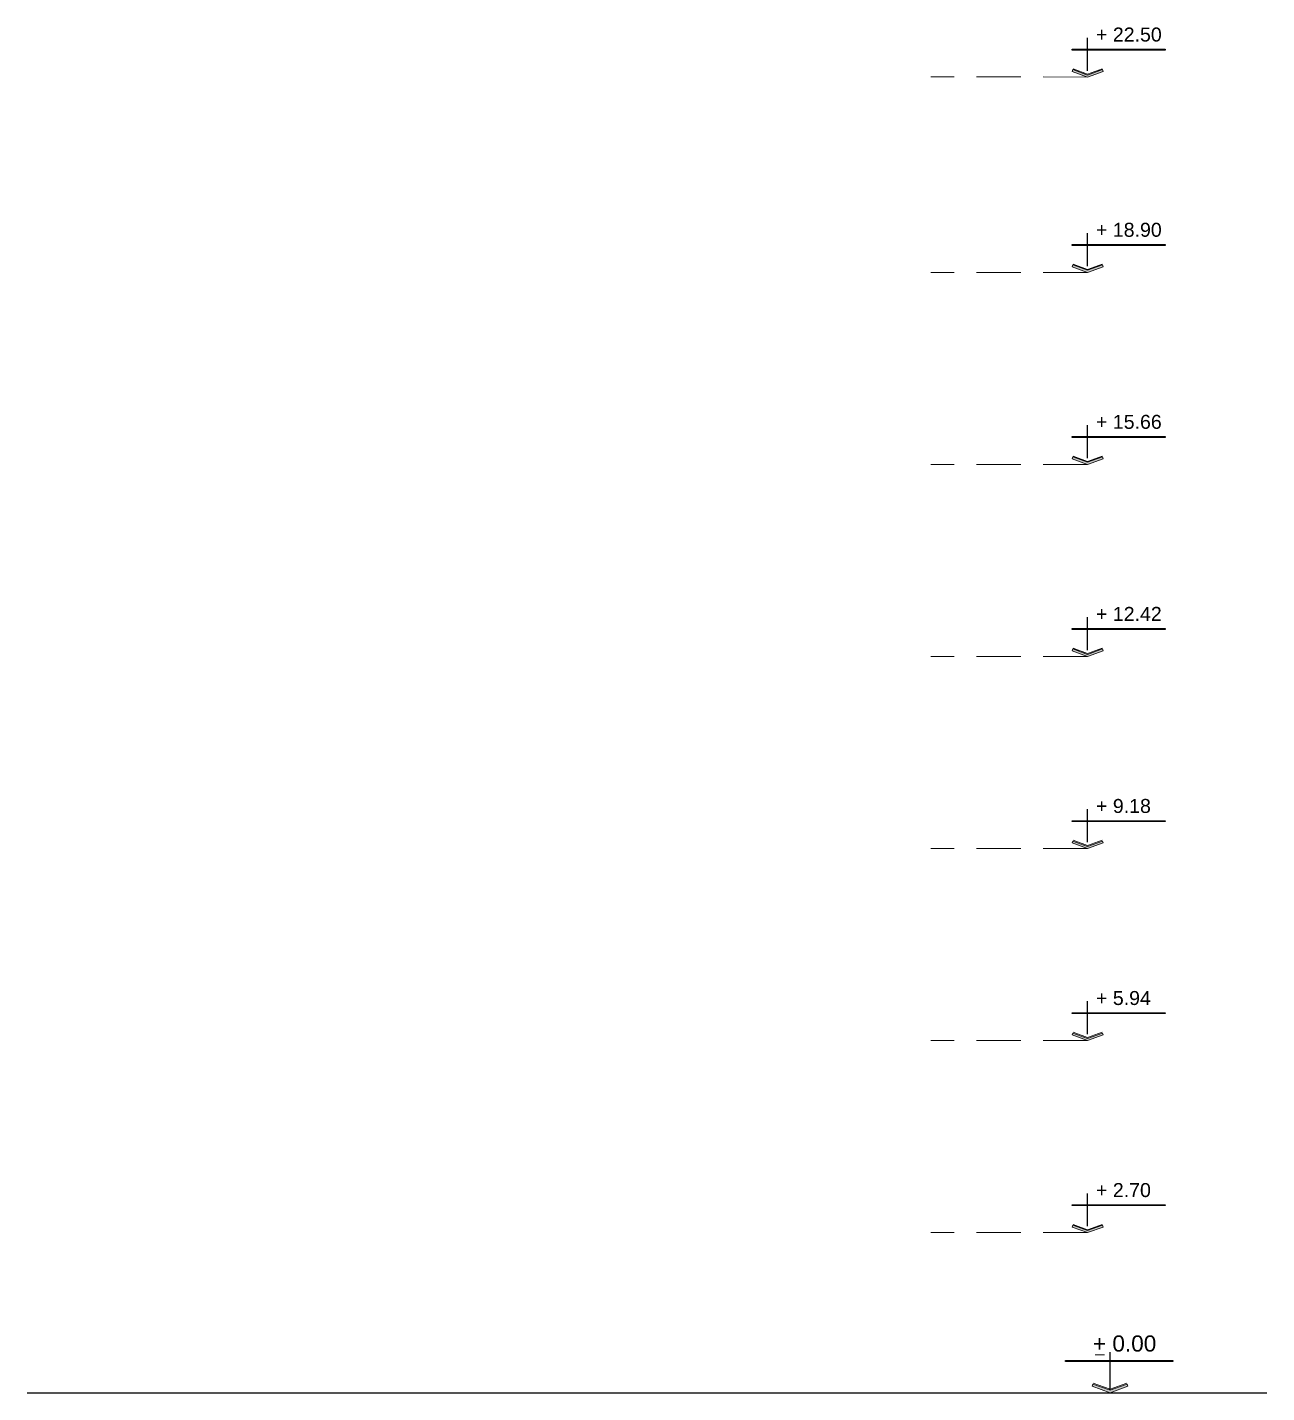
# Model space of a CAD drawing. Header units: metres. Extents: x -355 to 973, y -73 to 238.
# Drawn here: x 766.35 to 787.26, y 78.18 to 101.22 of the extents above; entities that cross this region are included whole.
import ezdxf

# ---------------------------------------------------------------- set-up
doc = ezdxf.new("R2010")
doc.units = ezdxf.units.M
doc.header["$LTSCALE"] = 3
doc.header["$MEASUREMENT"] = 0
doc.linetypes.add('DASHED2', pattern=[0.375, 0.25, -0.125])
doc.layers.add('.....13', color=7, linetype='DASHED2', lineweight=13)
doc.layers.add('05', color=21, linetype='Continuous', lineweight=5)
doc.styles.get("Standard").update_dxf_attribs({"font": 'arial.ttf'})

msp = doc.modelspace()

# ---------------------------------------------------------------- hatches: boundary and pattern name
for points in [[(784.239, 100.376), (784.499, 100.472), (784.488, 100.503), (784.239, 100.411), (783.99, 100.503), (783.979, 100.472)], [(784.239, 97.082), (784.499, 97.177), (784.488, 97.208), (784.239, 97.117), (783.99, 97.208), (783.979, 97.177)], [(784.239, 93.842), (784.499, 93.937), (784.488, 93.968), (784.239, 93.877), (783.99, 93.968), (783.979, 93.937)], [(784.239, 90.602), (784.499, 90.697), (784.488, 90.728), (784.239, 90.637), (783.99, 90.728), (783.979, 90.697)], [(784.239, 87.362), (784.499, 87.457), (784.488, 87.488), (784.239, 87.397), (783.99, 87.488), (783.979, 87.457)], [(784.239, 84.122), (784.499, 84.217), (784.488, 84.248), (784.239, 84.157), (783.99, 84.248), (783.979, 84.217)], [(784.239, 80.882), (784.499, 80.977), (784.488, 81.008), (784.239, 80.917), (783.99, 81.008), (783.979, 80.977)], [(784.617, 78.182), (784.917, 78.292), (784.904, 78.328), (784.617, 78.223), (784.329, 78.328), (784.316, 78.292)]]:
    msp.add_hatch(color=256).paths.add_polyline_path(points)

# ---------------------------------------------------------------- linework, layer by layer
at = {"layer": '.....13'}
for p, q in [((784.239, 100.376), (781.595, 100.382)), ((784.239, 97.082), (781.595, 97.082)), ((784.239, 93.842), (781.595, 93.842)), ((784.239, 90.602), (781.595, 90.602)), ((784.239, 87.362), (781.595, 87.362)), ((784.239, 84.122), (781.595, 84.122)), ((784.239, 80.882), (781.595, 80.882))]:
    msp.add_line(p, q, dxfattribs=at)
for p, q in [((784.239, 100.483), (784.239, 101.04)), ((783.98, 100.846), (785.548, 100.846)), ((784.239, 97.189), (784.239, 97.745)), ((783.98, 97.551), (785.548, 97.551)), ((784.239, 93.949), (784.239, 94.505)), ((783.98, 94.311), (785.548, 94.311)), ((784.239, 90.709), (784.239, 91.265)), ((783.98, 91.071), (785.548, 91.071)), ((784.239, 87.469), (784.239, 88.025)), ((783.98, 87.831), (785.548, 87.831)), ((784.239, 84.229), (784.239, 84.785)), ((783.98, 84.591), (785.548, 84.591)), ((784.239, 80.989), (784.239, 81.545)), ((783.98, 81.351), (785.548, 81.351)), ((784.617, 78.223), (784.617, 78.866)), ((783.866, 78.724), (785.677, 78.724)), ((766.347, 78.182), (787.261, 78.182))]:
    msp.add_line(p, q)
for points in [[(783.98, 100.846), (785.548, 100.846), (785.548, 100.831), (783.98, 100.831)], [(783.98, 97.551), (785.548, 97.551), (785.548, 97.537), (783.98, 97.537)], [(783.98, 94.311), (785.548, 94.311), (785.548, 94.297), (783.98, 94.297)], [(783.98, 91.071), (785.548, 91.071), (785.548, 91.057), (783.98, 91.057)], [(783.98, 87.831), (785.548, 87.831), (785.548, 87.817), (783.98, 87.817)], [(783.98, 84.591), (785.548, 84.591), (785.548, 84.577), (783.98, 84.577)], [(783.98, 81.351), (785.548, 81.351), (785.548, 81.337), (783.98, 81.337)]]:
    msp.add_lwpolyline(points, close=True)
msp.add_lwpolyline([(785.677, 78.724), (785.677, 78.707), (783.866, 78.707), (783.866, 78.724), (784.165, 78.724)])
at = {"layer": '05'}
for p, q in [((783.979, 100.472), (783.99, 100.503)), ((784.239, 100.376), (783.979, 100.472)), ((783.99, 100.503), (784.239, 100.411)), ((783.995, 100.516), (784.239, 100.427)), ((784.239, 100.427), (784.483, 100.516)), ((784.239, 100.411), (784.488, 100.503)), ((784.239, 100.376), (784.499, 100.472)), ((784.499, 100.472), (784.488, 100.503)), ((783.979, 97.177), (783.99, 97.208)), ((783.99, 97.208), (784.239, 97.117)), ((783.995, 97.222), (784.239, 97.132)), ((784.239, 97.132), (784.483, 97.222)), ((784.239, 97.117), (784.488, 97.208)), ((784.499, 97.177), (784.488, 97.208)), ((784.239, 97.082), (783.979, 97.177)), ((784.239, 97.082), (784.499, 97.177)), ((783.995, 93.982), (784.239, 93.892)), ((784.239, 93.892), (784.483, 93.982)), ((783.979, 93.937), (783.99, 93.968)), ((784.239, 93.842), (783.979, 93.937)), ((783.99, 93.968), (784.239, 93.877)), ((784.239, 93.877), (784.488, 93.968)), ((784.239, 93.842), (784.499, 93.937)), ((784.499, 93.937), (784.488, 93.968)), ((783.979, 90.697), (783.99, 90.728)), ((784.239, 90.602), (783.979, 90.697)), ((783.99, 90.728), (784.239, 90.637)), ((783.995, 90.742), (784.239, 90.652)), ((784.239, 90.652), (784.483, 90.742)), ((784.239, 90.637), (784.488, 90.728)), ((784.239, 90.602), (784.499, 90.697)), ((784.499, 90.697), (784.488, 90.728)), ((783.979, 87.457), (783.99, 87.488)), ((784.239, 87.362), (783.979, 87.457)), ((783.99, 87.488), (784.239, 87.397)), ((783.995, 87.502), (784.239, 87.412)), ((784.239, 87.412), (784.483, 87.502)), ((784.239, 87.397), (784.488, 87.488)), ((784.239, 87.362), (784.499, 87.457)), ((784.499, 87.457), (784.488, 87.488)), ((783.979, 84.217), (783.99, 84.248)), ((784.239, 84.122), (783.979, 84.217)), ((783.99, 84.248), (784.239, 84.157)), ((783.995, 84.262), (784.239, 84.172)), ((784.239, 84.172), (784.483, 84.262)), ((784.239, 84.157), (784.488, 84.248)), ((784.239, 84.122), (784.499, 84.217)), ((784.499, 84.217), (784.488, 84.248)), ((783.979, 80.977), (783.99, 81.008)), ((784.239, 80.882), (783.979, 80.977)), ((783.99, 81.008), (784.239, 80.917)), ((783.995, 81.022), (784.239, 80.932)), ((784.239, 80.932), (784.483, 81.022)), ((784.239, 80.917), (784.488, 81.008)), ((784.239, 80.882), (784.499, 80.977)), ((784.499, 80.977), (784.488, 81.008)), ((784.316, 78.292), (784.329, 78.328)), ((784.329, 78.328), (784.617, 78.223)), ((784.335, 78.344), (784.617, 78.24)), ((784.617, 78.24), (784.899, 78.344)), ((784.617, 78.223), (784.904, 78.328)), ((784.917, 78.292), (784.904, 78.328)), ((784.617, 78.182), (784.316, 78.292)), ((784.617, 78.182), (784.917, 78.292))]:
    msp.add_line(p, q, dxfattribs=at)

# ---------------------------------------------------------------- texts
at = {"attachment_point": 1}
for s, insert, char_height, width in [('+ 22.50', (784.381, 101.212), 0.2359, 1.81395), ('+ 18.90', (784.381, 97.918), 0.2359, 1.81395), ('+ 15.66', (784.381, 94.678), 0.2359, 1.81395), ('+ 12.42', (784.381, 91.438), 0.2359, 1.81395), ('+ 9.18', (784.381, 88.198), 0.2359, 1.81395), ('+ 5.94', (784.381, 84.958), 0.2359, 1.81395), ('+ 2.70', (784.381, 81.718), 0.2359, 1.81395), ('+ 0.00', (784.329, 79.148), 0.2725, 2.09549), ('_', (784.369, 79.069), 0.2, 0.68665)]:
    msp.add_mtext(s, dxfattribs=dict(at, insert=insert, char_height=char_height, width=width))

doc.saveas('drawing.dxf')
